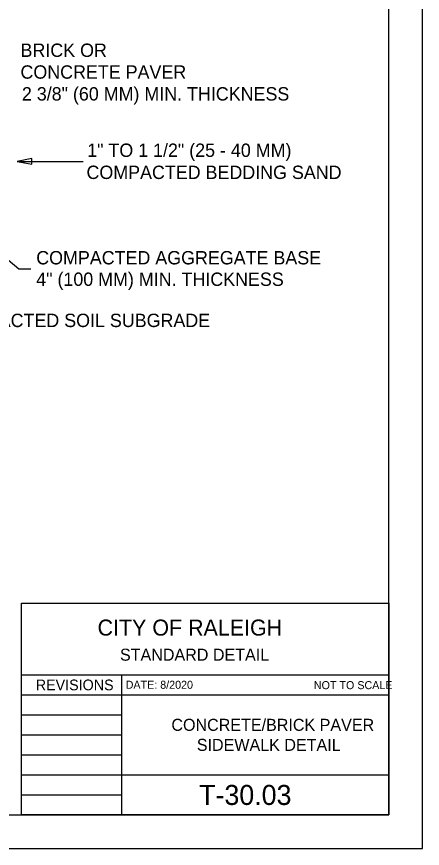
# Model space of a CAD drawing. Extents: x 0 to 8.5, y 0 to 11.
# Drawn here: x 5.46 to 8.5, y 0 to 6.23 of the extents above; entities that cross this region are included whole.
import ezdxf

# ---------------------------------------------------------------- set-up
doc = ezdxf.new("R2010")
doc.units = 0
for name, color, linetype in [('SHEET BORDER', 7, 'Continuous'), ('SHEET TITLE BLOCK LINE', 7, 'Continuous'), ('SHEET TITLE BLOCK TEXT', 7, 'Continuous'), ('SHEET TRIM BORDER', 7, 'Continuous'), ('TEXT', 7, 'Continuous')]:
    doc.layers.add(name, color=color, linetype=linetype)

msp = doc.modelspace()

# ---------------------------------------------------------------- linework, layer by layer
at = {"layer": 'SHEET BORDER'}
msp.add_lwpolyline([(8.25, 10.75), (0.25, 10.75), (0.25, 0.25), (8.25, 0.25)], close=True, dxfattribs=at)
at = {"layer": 'SHEET TITLE BLOCK LINE'}
for p, q in [((5.5002, 1.2999), (8.25, 1.2999)), ((6.2501, 0.25), (6.2501, 1.2999)), ((5.5002, 1.1499), (8.25, 1.1499)), ((5.5002, 0.9999), (6.2501, 0.9999)), ((5.5002, 0.85), (6.2501, 0.85)), ((5.5002, 0.7), (6.2501, 0.7)), ((5.5002, 0.55), (6.2501, 0.55)), ((6.2501, 0.55), (8.25, 0.55)), ((5.5002, 0.4), (6.2501, 0.4)), ((5.5002, 0.25), (8.25, 0.25))]:
    msp.add_line(p, q, dxfattribs=at)
msp.add_lwpolyline([(8.25, 0.25), (5.5002, 0.25), (5.5002, 1.8359), (8.25, 1.8359)], close=True, dxfattribs=at)
at = {"layer": 'SHEET TRIM BORDER'}
msp.add_lwpolyline([(8.5, 11), (0, 11), (0, 0), (8.5, 0)], close=True, dxfattribs=at)
at = {"layer": 'TEXT'}
msp.add_lwpolyline([(5.4664, 5.1446), (5.5774, 5.1227), (5.5767, 5.1658)], close=True, dxfattribs=at)
for points in [[(5.4664, 5.1446), (5.9598, 5.1446)], [(4.8194, 4.8946), (5.4784, 4.3396), (5.5684, 4.3396)]]:
    msp.add_lwpolyline(points, dxfattribs=at)

# ---------------------------------------------------------------- texts
at = {"layer": 'SHEET TITLE BLOCK TEXT'}
for s, height, p in [('CITY OF RALEIGH', 0.12, (6.0686, 1.5932)), ('STANDARD DETAIL', 0.09, (6.2364, 1.4053)), ('REVISIONS', 0.08, (5.6059, 1.184)), ('DATE: 8/2020', 0.06, (6.279, 1.195)), ('NOT TO SCALE', 0.06, (7.6877, 1.1922)), ('CONCRETE/BRICK PAVER', 0.09, (6.6213, 0.88)), ('SIDEWALK DETAIL', 0.09, (6.8114, 0.73)), ('T-30.03', 0.15, (6.8289, 0.325))]:
    msp.add_text(s, height=height, dxfattribs=at).set_placement(p)
at = {"layer": 'TEXT'}
for s, height, p in [('BRICK OR', 0.1, (5.4918, 5.9266)), ('CONCRETE PAVER', 0.100002, (5.4914, 5.7635)), ('2 3/8" (60 MM) MIN. THICKNESS', 0.100002, (5.5021, 5.6)), ('1" TO 1 1/2" (25 - 40 MM)', 0.100002, (5.9908, 5.1778)), ('COMPACTED BEDDING SAND', 0.100002, (5.9856, 5.0123)), ('COMPACTED AGGREGATE BASE', 0.100002, (5.6094, 4.3728)), ('4" (100 MM) MIN. THICKNESS', 0.100002, (5.6094, 4.2119)), ('COMPACTED SOIL SUBGRADE', 0.100002, (4.9274, 3.9036))]:
    msp.add_text(s, height=height, dxfattribs=at).set_placement(p)

doc.saveas('drawing.dxf')
